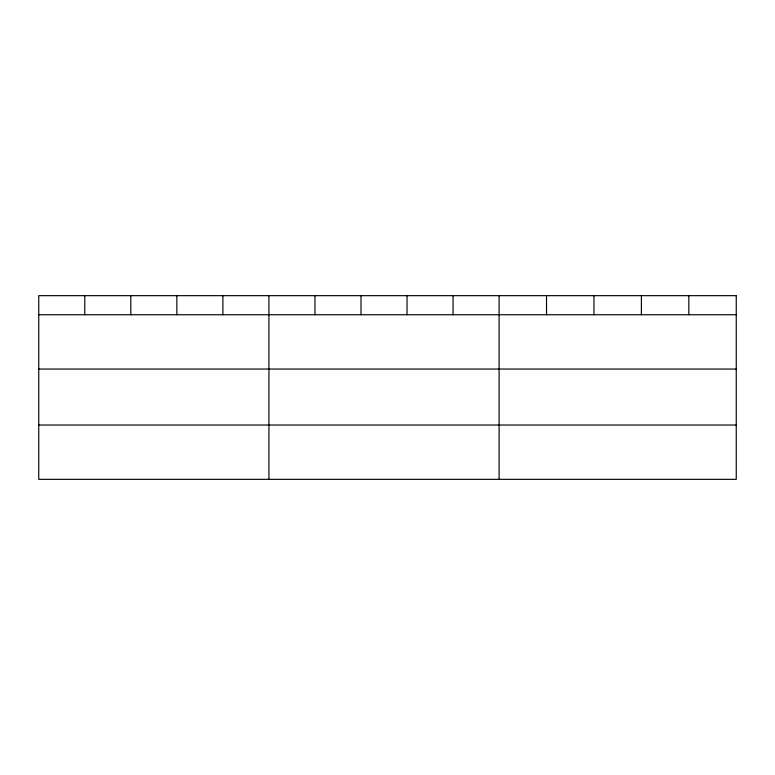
<?xml version="1.0" encoding="UTF-8"?>
<svg xmlns="http://www.w3.org/2000/svg" width="775" height="775" viewBox="0 0 775 775"><rect width="100%" height="100%" fill="white"/><g stroke="black" fill="none" stroke-linecap="round" stroke-linejoin="round"><path stroke-width="1.16" d="M38.75 314.737L736.25 314.737M38.75 369.055L736.25 369.055M38.75 425.02L736.25 425.02M688.82 295.662L688.82 314.737M641.39 295.662L641.39 314.737M593.96 295.662L593.96 314.737M546.53 295.662L546.53 314.737M499.1 295.662L499.1 479.338M453.065 295.662L453.065 314.737M407.03 295.662L407.03 314.737M360.995 295.662L360.995 314.737M314.96 295.662L314.96 314.737M268.925 295.662L268.925 479.338M222.89 295.662L222.89 314.737M176.855 295.662L176.855 314.737M130.82 295.662L130.82 314.737M84.785 295.662L84.785 314.737M736.25 295.662L38.75 295.662L38.75 479.338L736.25 479.338L736.25 295.662"/></g></svg>
